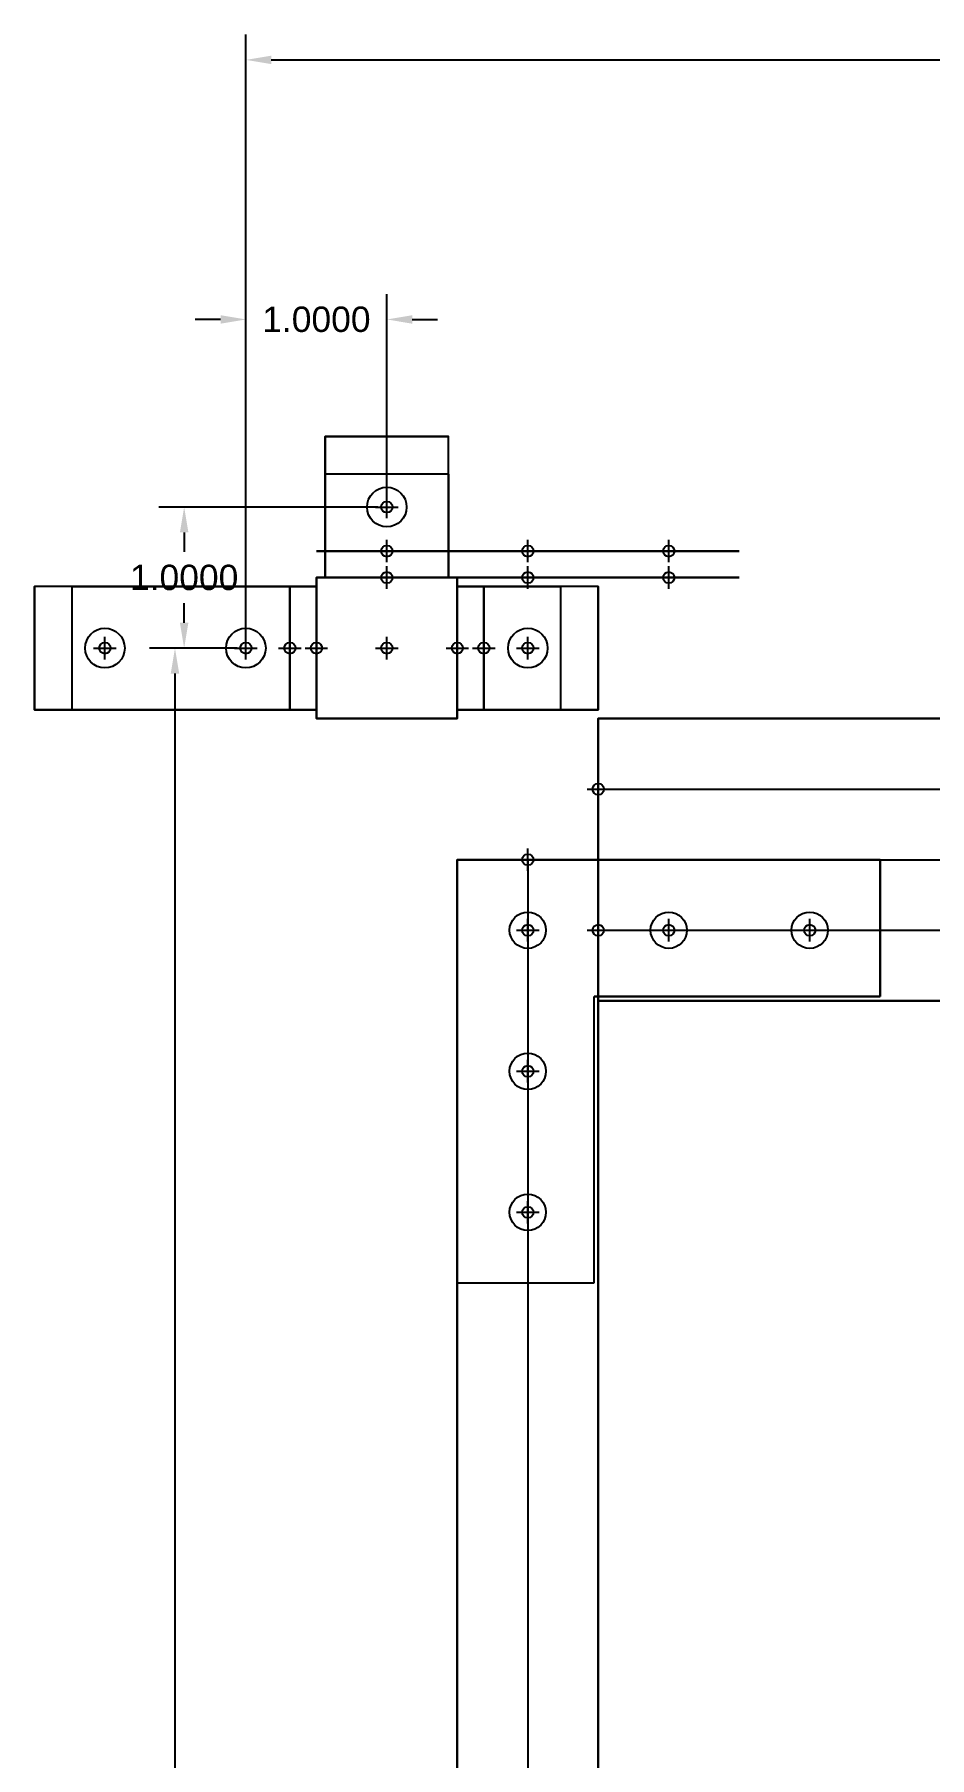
# Model space of a CAD drawing. Header units: inches. Extents: x 5.9 to 46.6, y -14.1 to 10.4.
# Drawn here: x 5.86 to 12.21, y -1.81 to 10.41 of the extents above; entities that cross this region are included whole.
import ezdxf

# ---------------------------------------------------------------- set-up
doc = ezdxf.new("R2010")
doc.units = ezdxf.units.IN
doc.header["$MEASUREMENT"] = 0
doc.header["$PDMODE"] = 34
doc.header["$PDSIZE"] = 0.08
for name, color, linetype in [('AQME Center Lines', 7, 'Continuous'), ('AQME Points', 7, 'Continuous'), ('AQME TSlots', 7, 'Continuous')]:
    doc.layers.add(name, color=color, linetype=linetype)
doc.styles.get("Standard").update_dxf_attribs({"font": 'ARIAL.TTF'})
doc.dimstyles.get("Standard").update_dxf_attribs({"dimtxt": 0.18, "dimasz": 0.18, "dimexe": 0.18, "dimexo": 0.0625, "dimgap": 0.09, "dimtad": 0, "dimtih": 1, "dimtoh": 1, "dimdec": 4, "dimzin": 0, "dimdsep": 46, "dimtxsty": 'Standard', "dimcen": 0.09, "dimadec": 0, "dimazin": 0, "dimtfac": 1, "dimtdec": 4, "dimtofl": 0, "dimtmove": 0, "dimatfit": 3, "dimfxl": 1, "dimtolj": 1, "dimtzin": 0, "dimarcsym": 0})

# ---------------------------------------------------------------- blocks, each defined once
blk = doc.blocks.new('AQME_1020_20120316155458', base_point=(0.5, 0.5))
for points in [[(0, 0), (1, 0), (1, 2), (0, 2)], [(1, 2), (0, 2), (0, 2, 12), (1, 2, 12)], [(0, 2), (0, 0), (0, 0, 12), (0, 2, 12)], [(0, 0, 12), (1, 0, 12), (1, 2, 12), (0, 2, 12)], [(1, 0), (1, 2), (1, 2, 12), (1, 0, 12)], [(0, 0), (1, 0), (1, 0, 12), (0, 0, 12)]]:
    blk.add_3dface(points)
at = {"layer": 'AQME Center Lines', "color": 6}
for p, q in [((0, 1), (0, 1, 12)), ((1, 1), (1, 1, 12))]:
    blk.add_line(p, q, dxfattribs=at)
at = {"layer": 'AQME Points', "color": 3}
for p in [(0.5, 1.5), (0.5, 0.5)]:
    blk.add_point(p, dxfattribs=at)
at = {"layer": 'AQME Points', "color": 2}
for p in [(0.5, 1.5, 12), (0.5, 0.5, 12)]:
    blk.add_point(p, dxfattribs=at)
at = {"layer": 'AQME TSlots', "color": 1}
for p, q in [((0.5, 2), (0.5, 2, 12)), ((0, 1.5), (0, 1.5, 12)), ((1, 1.5), (1, 1.5, 12)), ((0, 0.5), (0, 0.5, 12)), ((1, 0.5), (1, 0.5, 12)), ((0.5, 0), (0.5, 0, 12))]:
    blk.add_line(p, q, dxfattribs=at)
blk = doc.blocks.new('AQME_1010_20120316155705', base_point=(0.5, 0.5))
for points in [[(0, 0), (1, 0), (1, 1), (0, 1)], [(1, 1), (0, 1), (0, 1, 14), (1, 1, 14)], [(0, 1), (0, 0), (0, 0, 14), (0, 1, 14)], [(0, 0, 14), (1, 0, 14), (1, 1, 14), (0, 1, 14)], [(1, 0), (1, 1), (1, 1, 14), (1, 0, 14)], [(0, 0), (1, 0), (1, 0, 14), (0, 0, 14)]]:
    blk.add_3dface(points)
at = {"layer": 'AQME Points', "color": 3}
blk.add_point((0.5, 0.5), dxfattribs=at)
at = {"layer": 'AQME Points', "color": 2}
blk.add_point((0.5, 0.5, 14), dxfattribs=at)
at = {"layer": 'AQME TSlots', "color": 1}
for p, q in [((0.5, 1), (0.5, 1, 14)), ((0, 0.5), (0, 0.5, 14)), ((1, 0.5), (1, 0.5, 14)), ((0.5, 0), (0.5, 0, 14))]:
    blk.add_line(p, q, dxfattribs=at)
blk = doc.blocks.new('AQME_4081_20120316160719')
for p, q in [((-0.5, 2.5), (-0.5, -0.5)), ((-0.5, 2.5), (0.47, 2.5)), ((0.47, 2.5), (0.47, 0.47)), ((2.5, 0.47), (0.47, 0.47)), ((2.5, -0.5), (2.5, 0.47)), ((-0.5, -0.5), (2.5, -0.5))]:
    blk.add_line(p, q)
at = {"color": 1}
for centre in [(0, 2), (0, 1), (0, 0), (1, 0), (2, 0)]:
    blk.add_circle(centre, 0.129, dxfattribs=at)
at = {"color": 3}
for p in [(0, 2), (0, 1), (0, 0), (1, 0), (2, 0)]:
    blk.add_point(p, dxfattribs=at)
at = {"color": 2}
for p in [(0, 2, 0.188), (0, 1, 0.188), (0, 0, 0.188), (1, 0, 0.188), (2, 0, 0.188)]:
    blk.add_point(p, dxfattribs=at)
at = {"invisible_edges": 8}
for points in [[(0.47, 0.47), (0.47, 2.5), (-0.5, 2.5), (-0.5, -0.5)], [(0.47, 0.47, 0.188), (0.47, 2.5, 0.188), (-0.5, 2.5, 0.188), (-0.5, -0.5, 0.188)], [(-0.5, -0.5), (2.5, -0.5), (2.5, 0.47), (0.47, 0.47)], [(-0.5, -0.5, 0.188), (2.5, -0.5, 0.188), (2.5, 0.47, 0.188), (0.47, 0.47, 0.188)]]:
    blk.add_3dface(points, dxfattribs=at)
blk = doc.blocks.new('AQME_4132_20120614172550')
at = {"color": 1}
blk.add_circle((0, 0.5), 0.1405, dxfattribs=at)
at = {"color": 1, "extrusion": (0, 1, 0)}
blk.add_circle((0, 0.5), 0.1405, dxfattribs=at)
at = {"color": 3}
for p in [(0, 0.5), (0, 0)]:
    blk.add_point(p, dxfattribs=at)
at = {"color": 2}
blk.add_point((0, 0.5, 0.188), dxfattribs=at)
at = {"color": 2, "extrusion": (0, 1, 0)}
blk.add_point((0, 0.188, 0.5), dxfattribs=at)
at = {"color": 3, "extrusion": (0, 1, 0)}
blk.add_point((0, 0, 0.5), dxfattribs=at)
for points in [[(0.4375, 0), (0.4375, 1), (-0.4375, 1), (-0.4375, 0)], [(0.4375, 1), (-0.4375, 1), (-0.4375, 1, 0.188), (0.4375, 1, 0.188)], [(0.4375, 0.188, 1), (0.4375, 1, 0.188), (-0.4375, 1, 0.188), (-0.4375, 0.188, 1)], [(0.4375, 0.188, 0.188), (0.4375, 0.734, 0.188), (-0.4375, 0.734, 0.188), (-0.4375, 0.188, 0.188)], [(0.4375, 0.188, 0.734), (0.4375, 0.734, 0.188), (-0.4375, 0.734, 0.188), (-0.4375, 0.188, 0.734)], [(0.4375, 0.188, 0.188), (-0.4375, 0.188, 0.188), (-0.4375, 0.188, 0.734), (0.4375, 0.188, 0.734)], [(-0.4375, 0, 1), (0.4375, 0, 1), (0.4375, 0.188, 1), (-0.4375, 0.188, 1)]]:
    blk.add_3dface(points)
for points, invisible_edges in [([(-0.4375, 1), (-0.4375, 0), (-0.4375, 0.188, 0.188), (-0.4375, 1, 0.188)], 6), ([(-0.4375, 0.188, 1), (-0.4375, 0.188, 0.734), (-0.4375, 0.734, 0.188), (-0.4375, 1, 0.188)], 5), ([(0.4375, 0), (0.4375, 1), (0.4375, 1, 0.188), (0.4375, 0.188, 0.188)], 12), ([(0.4375, 0.188, 1), (0.4375, 0.188, 0.734), (0.4375, 0.734, 0.188), (0.4375, 1, 0.188)], 5), ([(-0.4375, 0.188, 0.188), (-0.4375, 0), (-0.4375, 0, 1), (-0.4375, 0.188, 1)], 9), ([(0.4375, 0, 1), (0.4375, 0), (0.4375, 0.188, 0.188), (0.4375, 0.188, 1)], 6), ([(0.4375, 0), (-0.4375, 0), (-0.4375, 0, 1), (0.4375, 0, 1)], 8)]:
    blk.add_3dface(points, dxfattribs=dict(invisible_edges=invisible_edges))
blk = doc.blocks.new('AQME_4136_20120614173250')
at = {"color": 1}
for centre in [(0, 1.5), (0, 0.5)]:
    blk.add_circle(centre, 0.1405, dxfattribs=at)
at = {"color": 1, "extrusion": (0, 1, 0)}
for centre in [(0, 0.5), (0, 1.5)]:
    blk.add_circle(centre, 0.1405, dxfattribs=at)
at = {"color": 3}
for p in [(0, 1.5), (0, 0.5), (0, 0)]:
    blk.add_point(p, dxfattribs=at)
at = {"color": 2}
for p in [(0, 1.5, 0.188), (0, 0.5, 0.188)]:
    blk.add_point(p, dxfattribs=at)
at = {"color": 2, "extrusion": (0, 1, 0)}
for p in [(0, 0.188, 0.5), (0, 0.188, 1.5)]:
    blk.add_point(p, dxfattribs=at)
at = {"color": 3, "extrusion": (0, 1, 0)}
for p in [(0, 0, 0.5), (0, 0, 1.5)]:
    blk.add_point(p, dxfattribs=at)
for points in [[(0.4375, 0), (0.4375, 2), (-0.4375, 2), (-0.4375, 0)], [(0.4375, 2), (-0.4375, 2), (-0.4375, 2, 0.188), (0.4375, 2, 0.188)], [(0.4375, 0.188, 2), (0.4375, 2, 0.188), (-0.4375, 2, 0.188), (-0.4375, 0.188, 2)], [(0.4375, 0.188, 0.188), (0.4375, 1.734, 0.188), (-0.4375, 1.734, 0.188), (-0.4375, 0.188, 0.188)], [(0.4375, 0.188, 1.734), (0.4375, 1.734, 0.188), (-0.4375, 1.734, 0.188), (-0.4375, 0.188, 1.734)], [(0.4375, 0.188, 0.188), (-0.4375, 0.188, 0.188), (-0.4375, 0.188, 1.734), (0.4375, 0.188, 1.734)], [(-0.4375, 0, 2), (0.4375, 0, 2), (0.4375, 0.188, 2), (-0.4375, 0.188, 2)]]:
    blk.add_3dface(points)
for points, invisible_edges in [([(-0.4375, 2), (-0.4375, 0), (-0.4375, 0.188, 0.188), (-0.4375, 2, 0.188)], 6), ([(-0.4375, 0.188, 2), (-0.4375, 0.188, 1.734), (-0.4375, 1.734, 0.188), (-0.4375, 2, 0.188)], 5), ([(0.4375, 0), (0.4375, 2), (0.4375, 2, 0.188), (0.4375, 0.188, 0.188)], 12), ([(0.4375, 0.188, 2), (0.4375, 0.188, 1.734), (0.4375, 1.734, 0.188), (0.4375, 2, 0.188)], 5), ([(-0.4375, 0.188, 0.188), (-0.4375, 0), (-0.4375, 0, 2), (-0.4375, 0.188, 2)], 9), ([(0.4375, 0, 2), (0.4375, 0), (0.4375, 0.188, 0.188), (0.4375, 0.188, 2)], 6), ([(0.4375, 0), (-0.4375, 0), (-0.4375, 0, 2), (0.4375, 0, 2)], 8)]:
    blk.add_3dface(points, dxfattribs=dict(invisible_edges=invisible_edges))
blk = doc.blocks.new('AQME_4132_20120614173717')
at = {"color": 1}
blk.add_circle((0, 0.5), 0.1405, dxfattribs=at)
at = {"color": 1, "extrusion": (0, 1, 0)}
blk.add_circle((0, 0.5), 0.1405, dxfattribs=at)
at = {"color": 3}
for p in [(0, 0.5), (0, 0)]:
    blk.add_point(p, dxfattribs=at)
at = {"color": 2}
blk.add_point((0, 0.5, 0.188), dxfattribs=at)
at = {"color": 2, "extrusion": (0, 1, 0)}
blk.add_point((0, 0.188, 0.5), dxfattribs=at)
at = {"color": 3, "extrusion": (0, 1, 0)}
blk.add_point((0, 0, 0.5), dxfattribs=at)
for points in [[(0.4375, 0), (0.4375, 1), (-0.4375, 1), (-0.4375, 0)], [(0.4375, 1), (-0.4375, 1), (-0.4375, 1, 0.188), (0.4375, 1, 0.188)], [(0.4375, 0.188, 1), (0.4375, 1, 0.188), (-0.4375, 1, 0.188), (-0.4375, 0.188, 1)], [(0.4375, 0.188, 0.188), (0.4375, 0.734, 0.188), (-0.4375, 0.734, 0.188), (-0.4375, 0.188, 0.188)], [(0.4375, 0.188, 0.734), (0.4375, 0.734, 0.188), (-0.4375, 0.734, 0.188), (-0.4375, 0.188, 0.734)], [(0.4375, 0.188, 0.188), (-0.4375, 0.188, 0.188), (-0.4375, 0.188, 0.734), (0.4375, 0.188, 0.734)], [(-0.4375, 0, 1), (0.4375, 0, 1), (0.4375, 0.188, 1), (-0.4375, 0.188, 1)]]:
    blk.add_3dface(points)
for points, invisible_edges in [([(-0.4375, 1), (-0.4375, 0), (-0.4375, 0.188, 0.188), (-0.4375, 1, 0.188)], 6), ([(-0.4375, 0.188, 1), (-0.4375, 0.188, 0.734), (-0.4375, 0.734, 0.188), (-0.4375, 1, 0.188)], 5), ([(0.4375, 0), (0.4375, 1), (0.4375, 1, 0.188), (0.4375, 0.188, 0.188)], 12), ([(0.4375, 0.188, 1), (0.4375, 0.188, 0.734), (0.4375, 0.734, 0.188), (0.4375, 1, 0.188)], 5), ([(-0.4375, 0.188, 0.188), (-0.4375, 0), (-0.4375, 0, 1), (-0.4375, 0.188, 1)], 9), ([(0.4375, 0, 1), (0.4375, 0), (0.4375, 0.188, 0.188), (0.4375, 0.188, 1)], 6), ([(0.4375, 0), (-0.4375, 0), (-0.4375, 0, 1), (0.4375, 0, 1)], 8)]:
    blk.add_3dface(points, dxfattribs=dict(invisible_edges=invisible_edges))
blk = doc.blocks.new('*D84')
at = {"color": 0, "lineweight": -2}
for p, q in [((7.365, 6.119), (7.365, 10.406)), ((24.365, 6.119), (24.365, 10.406)), ((7.545, 10.226), (15.34, 10.226)), ((24.185, 10.226), (16.39, 10.226))]:
    blk.add_line(p, q, dxfattribs=at)
at = {"color": 0}
for points in [[(7.545, 10.256), (7.545, 10.196), (7.365, 10.226)], [(24.185, 10.256), (24.185, 10.196), (24.365, 10.226)]]:
    blk.add_solid(points, dxfattribs=at)
at = {"layer": 'Defpoints', "color": 0}
for p in [(7.365, 10.226), (7.365, 6.056, -2.5), (24.365, 6.056, -1)]:
    blk.add_point(p, dxfattribs=at)
at = {"color": 0, "insert": (15.865, 10.226), "char_height": 0.18, "attachment_point": 5}
blk.add_mtext('\\A1;17.0000', dxfattribs=at)
blk = doc.blocks.new('*D85')
at = {"color": 0, "lineweight": -2}
for p, q in [((7.365, 6.119), (7.365, 8.566)), ((8.365, 7.119), (8.365, 8.566)), ((7.185, 8.386), (7.005, 8.386)), ((8.545, 8.386), (8.725, 8.386))]:
    blk.add_line(p, q, dxfattribs=at)
at = {"color": 0}
for points in [[(7.185, 8.416), (7.185, 8.356), (7.365, 8.386)], [(8.545, 8.416), (8.545, 8.356), (8.365, 8.386)]]:
    blk.add_solid(points, dxfattribs=at)
at = {"layer": 'Defpoints', "color": 0}
for p in [(8.365, 8.386), (8.365, 7.056, -2.5), (7.365, 6.056, -2.5)]:
    blk.add_point(p, dxfattribs=at)
at = {"color": 0, "insert": (7.865, 8.386), "char_height": 0.18, "attachment_point": 5}
blk.add_mtext('\\A1;1.0000', dxfattribs=at)
blk = doc.blocks.new('*D86')
at = {"color": 0, "lineweight": -2}
for p, q in [((8.302, 7.056), (6.747, 7.056)), ((6.927, 6.876), (6.927, 6.738)), ((6.927, 6.236), (6.927, 6.374)), ((7.302, 6.056), (6.747, 6.056))]:
    blk.add_line(p, q, dxfattribs=at)
at = {"color": 0}
for points in [[(6.897, 6.876), (6.957, 6.876), (6.927, 7.056)], [(6.897, 6.236), (6.957, 6.236), (6.927, 6.056)]]:
    blk.add_solid(points, dxfattribs=at)
at = {"layer": 'Defpoints', "color": 0}
for p in [(8.365, 7.056, -1), (6.927, 6.056), (7.365, 6.056, -1)]:
    blk.add_point(p, dxfattribs=at)
at = {"color": 0, "insert": (6.927, 6.556), "char_height": 0.18, "attachment_point": 5}
blk.add_mtext('\\A1;1.0000', dxfattribs=at)
blk = doc.blocks.new('*D93')
at = {"color": 0, "lineweight": -2}
for p, q in [((7.302, 6.056), (6.682, 6.056)), ((6.862, 5.876), (6.862, -9.55)), ((6.862, -11.764), (6.862, -9.914)), ((8.302, -11.944), (6.682, -11.944))]:
    blk.add_line(p, q, dxfattribs=at)
at = {"color": 0}
for points in [[(6.832, 5.876), (6.892, 5.876), (6.862, 6.056)], [(6.832, -11.764), (6.892, -11.764), (6.862, -11.944)]]:
    blk.add_solid(points, dxfattribs=at)
at = {"layer": 'Defpoints', "color": 0}
for p in [(7.365, 6.056, -2.5), (6.862, -11.944), (8.365, -11.944, -1)]:
    blk.add_point(p, dxfattribs=at)
at = {"color": 0, "insert": (6.862, -9.732), "char_height": 0.18, "attachment_point": 5}
blk.add_mtext('\\A1;18.0000', dxfattribs=at)
blk = doc.blocks.new('*D94')
at = {"color": 0, "lineweight": -2}
for p, q in [((23.865, 7.556), (24.385, 7.556)), ((24.205, 7.376), (24.205, -3.012)), ((24.205, -13.764), (24.205, -3.376)), ((9.927, -13.944), (24.385, -13.944))]:
    blk.add_line(p, q, dxfattribs=at)
at = {"color": 0}
for points in [[(24.175, 7.376), (24.235, 7.376), (24.205, 7.556)], [(24.175, -13.764), (24.235, -13.764), (24.205, -13.944)]]:
    blk.add_solid(points, dxfattribs=at)
at = {"layer": 'Defpoints', "color": 0}
for p in [(23.802, 7.556, -0.812), (9.865, -13.944), (24.205, -13.944)]:
    blk.add_point(p, dxfattribs=at)
at = {"color": 0, "insert": (24.205, -3.194), "char_height": 0.18, "attachment_point": 5}
blk.add_mtext('\\A1;21.5000', dxfattribs=at)
blk = doc.blocks.new('AQME_4080_20120615112112')
for p, q in [((-0.47, 2.5), (0.47, 2.5)), ((-0.47, 2.5), (-0.47, 0.47)), ((0.47, 2.5), (0.47, 0.47)), ((-1.5, 0.47), (-1.5, -0.5)), ((-1.5, 0.47), (-0.47, 0.47)), ((0.47, 0.47), (1.5, 0.47)), ((1.5, 0.47), (1.5, -0.5)), ((-1.5, -0.5), (1.5, -0.5))]:
    blk.add_line(p, q)
at = {"color": 1}
for centre in [(0, 2), (0, 1), (-1, 0), (0, 0), (1, 0)]:
    blk.add_circle(centre, 0.129, dxfattribs=at)
at = {"color": 3}
for p in [(0, 2), (0, 1), (-1, 0), (0, 0), (1, 0)]:
    blk.add_point(p, dxfattribs=at)
at = {"color": 2}
for p in [(0, 2, 0.188), (0, 1, 0.188), (-1, 0, 0.188), (0, 0, 0.188), (1, 0, 0.188)]:
    blk.add_point(p, dxfattribs=at)
at = {"invisible_edges": 8}
for points in [[(0.47, 0.47), (0.47, 2.5), (-0.47, 2.5), (-0.47, 0.47)], [(0.47, 0.47, 0.188), (0.47, 2.5, 0.188), (-0.47, 2.5, 0.188), (-0.47, 0.47, 0.188)], [(-1.5, 0.47), (-1.5, -0.5), (1.5, -0.5), (1.5, 0.47)], [(-1.5, 0.47, 0.188), (-1.5, -0.5, 0.188), (1.5, -0.5, 0.188), (1.5, 0.47, 0.188)]]:
    blk.add_3dface(points, dxfattribs=at)
blk = doc.blocks.new('AQME_1010_20120615112555', base_point=(0.5, 0.5))
for points in [[(0, 0), (1, 0), (1, 1), (0, 1)], [(1, 1), (0, 1), (0, 1, 6.5), (1, 1, 6.5)], [(0, 1), (0, 0), (0, 0, 6.5), (0, 1, 6.5)], [(0, 0, 6.5), (1, 0, 6.5), (1, 1, 6.5), (0, 1, 6.5)], [(1, 0), (1, 1), (1, 1, 6.5), (1, 0, 6.5)], [(0, 0), (1, 0), (1, 0, 6.5), (0, 0, 6.5)]]:
    blk.add_3dface(points)
at = {"layer": 'AQME Points', "color": 3}
blk.add_point((0.5, 0.5), dxfattribs=at)
at = {"layer": 'AQME Points', "color": 2}
blk.add_point((0.5, 0.5, 6.5), dxfattribs=at)
at = {"layer": 'AQME TSlots', "color": 1}
for p, q in [((0.5, 1), (0.5, 1, 6.5)), ((0, 0.5), (0, 0.5, 6.5)), ((1, 0.5), (1, 0.5, 6.5)), ((0.5, 0), (0.5, 0, 6.5))]:
    blk.add_line(p, q, dxfattribs=at)

msp = doc.modelspace()

# ---------------------------------------------------------------- block references
at = {"extrusion": (-9.46633e-30, 1, -1.77636e-15)}
msp.add_blockref('AQME_4132_20120614173717', (-8.36491, -2.5, 6.55632), dxfattribs=at)
at = {"extrusion": (-2.44547e-29, 1, -8.88178e-15), "rotation": 89.9999999999999}
msp.add_blockref('AQME_4080_20120615112112', (-8.36491, 1.5, 6.55632), dxfattribs=at)
at = {"extrusion": (-1, 9.46633e-30, 5.32907e-15)}
msp.add_blockref('AQME_4136_20120614173250', (-6.05632, -2.5, -7.86491), dxfattribs=at)
for name, p, rotation in [('AQME_1010_20120615112555', (8.36491, 6.05632, -2.5), 180), ('AQME_4132_20120614172550', (8.86491, 6.05632, 2), 269.9999999999998), ('AQME_4081_20120316160719', (9.36491, 4.05632, 3), 269.9999999999999)]:
    msp.add_blockref(name, p, dxfattribs=dict(rotation=rotation))
at = {"extrusion": (1, 0, 3.15544e-30), "rotation": 270.0000000000001}
msp.add_blockref('AQME_1020_20120316155458', (4.05632, 2.5, 9.86491), dxfattribs=at)
at = {"extrusion": (0, -1, 3.55271e-15), "rotation": 270}
msp.add_blockref('AQME_1010_20120316155705', (9.36491, 2.5, -4.55632), dxfattribs=at)

# ---------------------------------------------------------------- dimensions: what is measured, and where the dimension line sits
for base, p1, p2, picture, middle in [((7.36491, 10.22628), (24.36491, 6.05632, -1), (7.36491, 6.05632, -2.5), '*D84', (15.86491, 10.22628)), ((8.36491, 8.38606), (7.36491, 6.05632, -2.5), (8.36491, 7.05632, -2.5), '*D85', (7.86491, 8.38606))]:
    dim = msp.add_linear_dim(base=base, p1=p1, p2=p2, dimstyle='Standard')
    dim.commit()
    dim.dimension.update_dxf_attribs({"geometry": picture, "text_midpoint": middle})
for base, p1, p2, picture, middle in [((24.2048, -13.94368), (23.80241, 7.55632, -0.812), (9.86491, -13.94368), '*D94', (24.2048, -3.19368)), ((6.92663, 6.05632, -1.5), (8.36491, 7.05632, -2.5), (7.36491, 6.05632, -2.5), '*D86', (6.92663, 6.55632, -1.5))]:
    dim = msp.add_linear_dim(base=base, p1=p1, p2=p2, angle=90, dimstyle='Standard')
    dim.commit()
    dim.dimension.update_dxf_attribs({"geometry": picture, "text_midpoint": middle})
dim = msp.add_linear_dim(base=(6.86215, -11.94368), p1=(7.36491, 6.05632, -2.5), p2=(8.36491, -11.94368, -1), angle=90, dimstyle='Standard')
dim.commit()
dim.dimension.update_dxf_attribs({"geometry": '*D93', "text_midpoint": (6.86215, -9.73223), "dimtype": 160})

doc.saveas('drawing.dxf')
